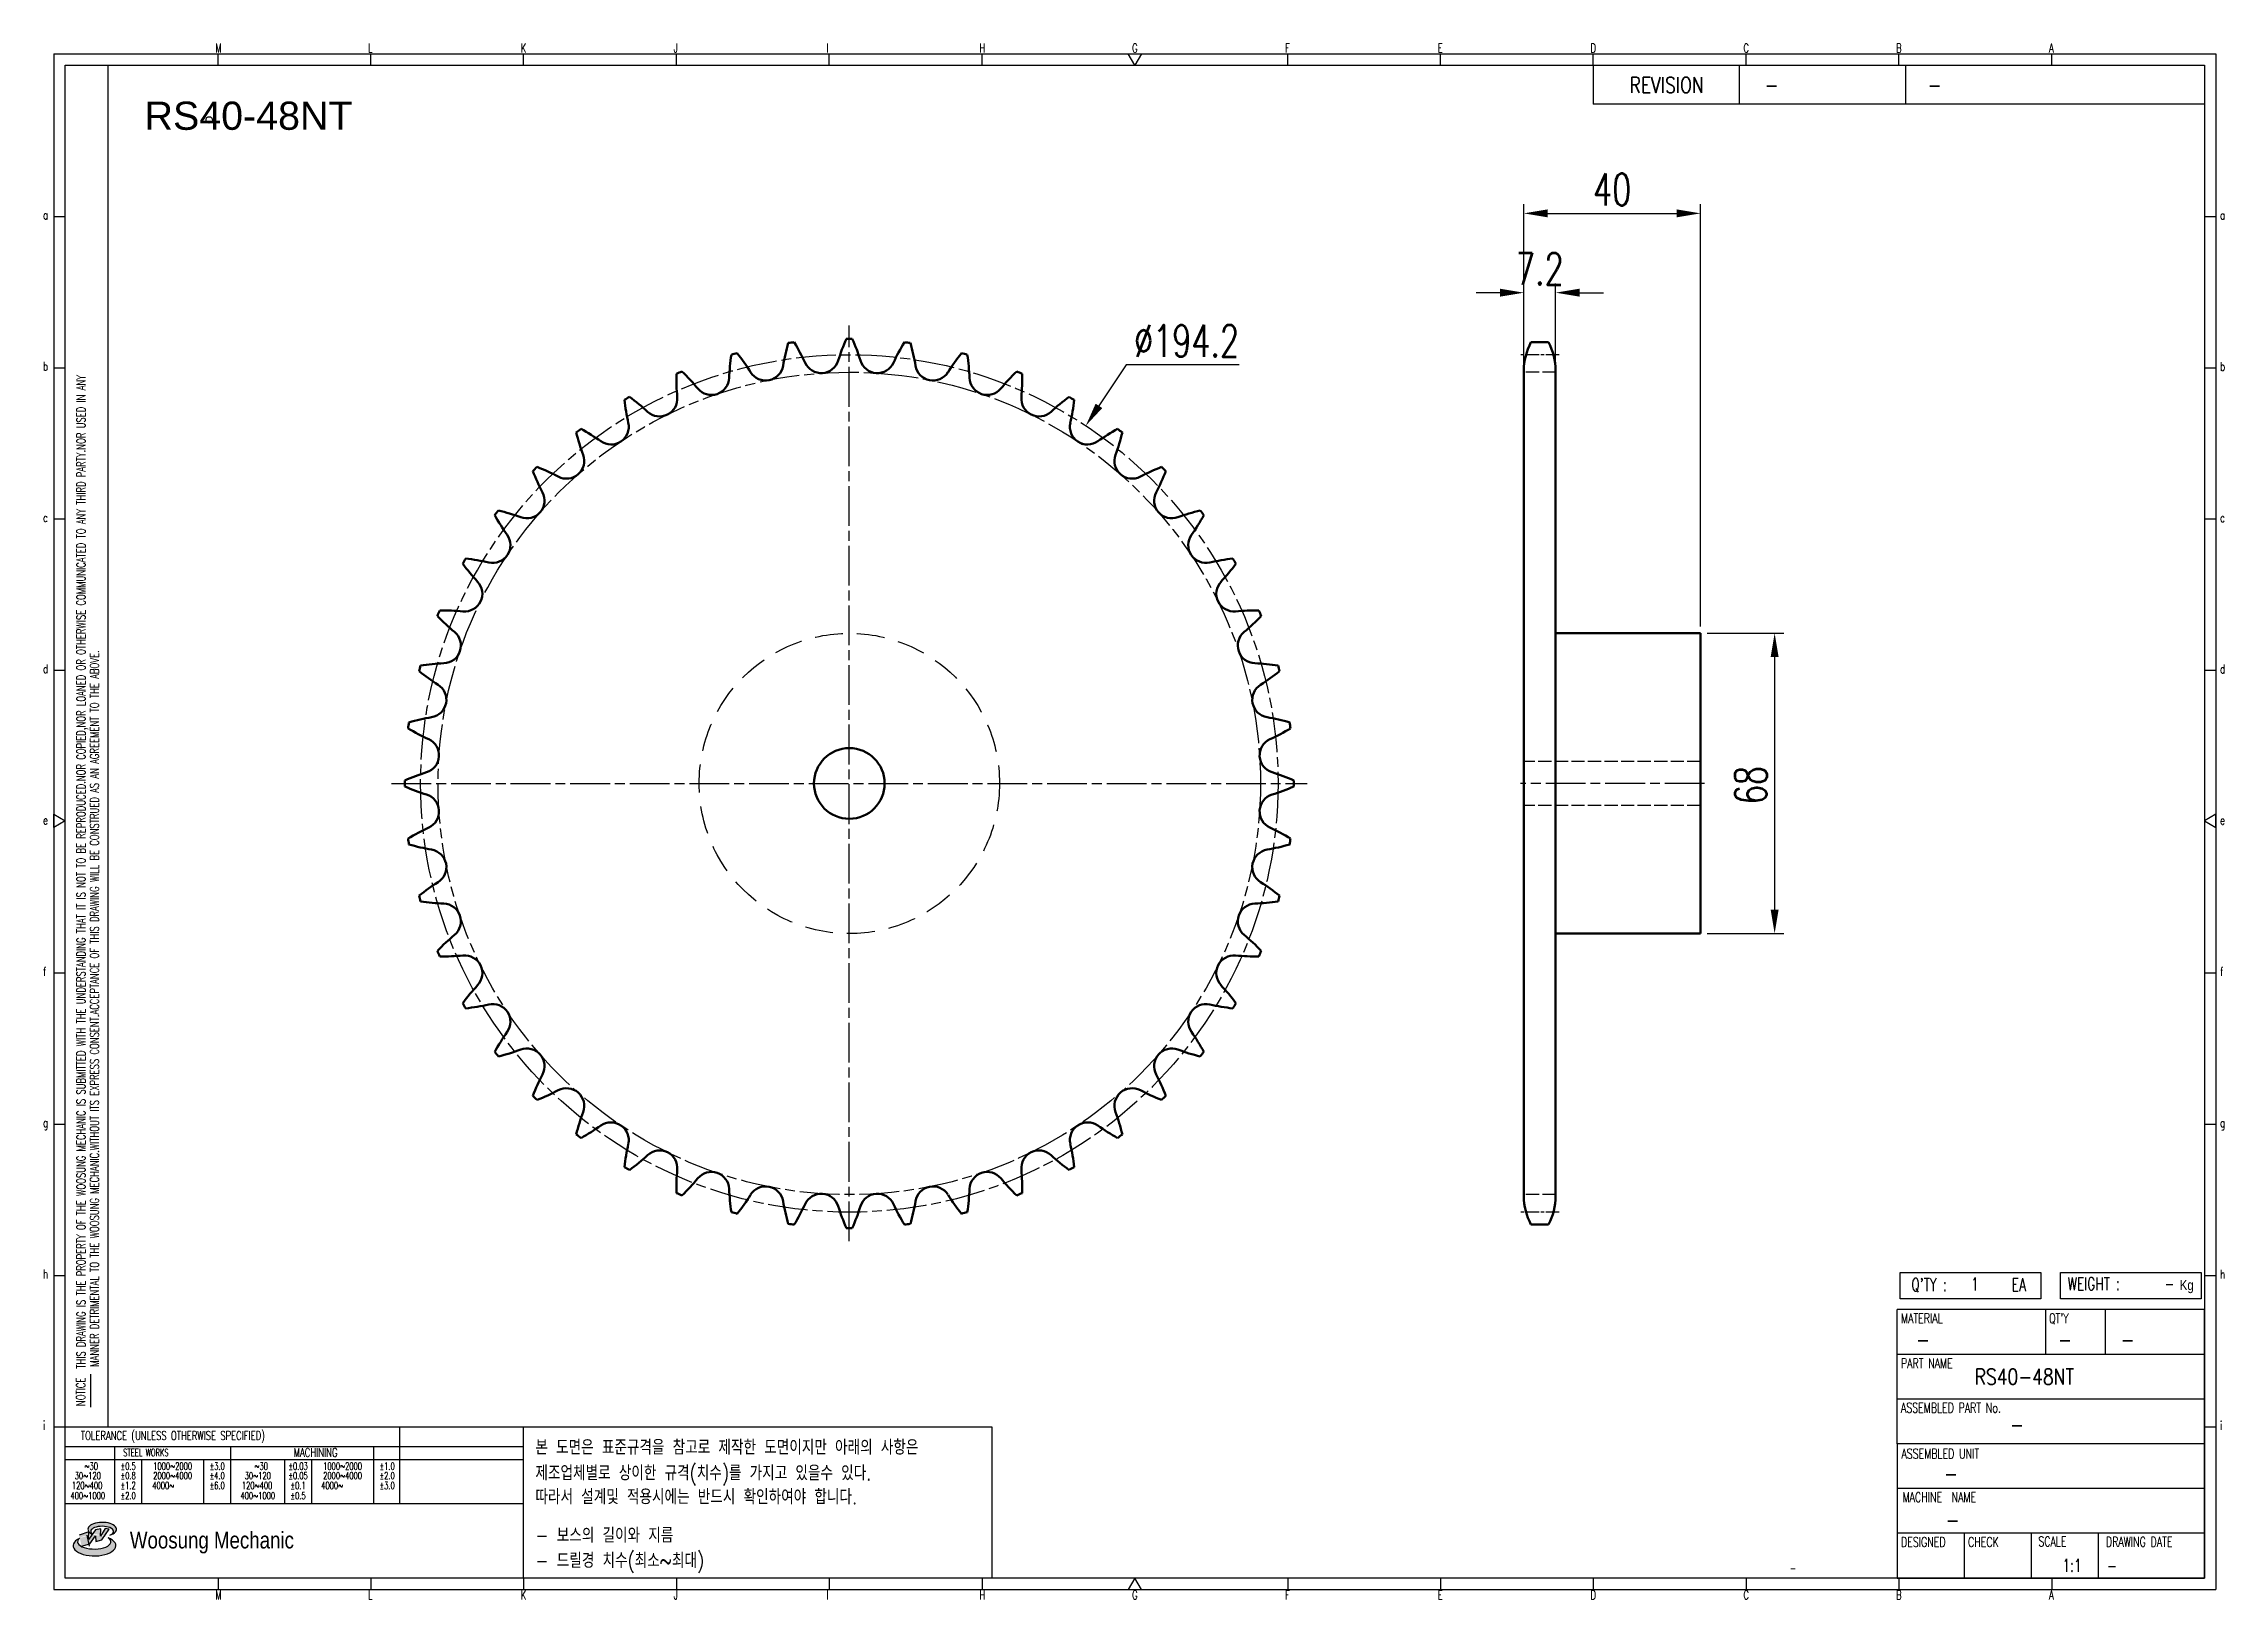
# Model space of a CAD drawing. Header units: millimetres. Extents: x 24041 to 24534, y 29 to 382.
import ezdxf
from ezdxf.enums import TextEntityAlignment as Align

# ---------------------------------------------------------------- set-up
doc = ezdxf.new("R2010")
doc.units = ezdxf.units.MM
for name, pattern in [('AM_ISO02W050', [7.5, 6, -1.5]), ('AM_ISO02W050x2', [3.75, 3, -0.75]), ('AM_ISO08W050', [18, 12, -1.5, 3, -1.5]), ('AM_ISO08W050x2', [9, 6, -0.75, 1.5, -0.75]), ('HIDDEN', [9.525, 6.35, -3.175])]:
    doc.linetypes.add(name, pattern=pattern)
for name, color, linetype, lineweight in [('AM_0N', 7, 'Continuous', 50), ('AM_3N', 6, 'AM_ISO02W050', 25), ('AM_7N', 4, 'AM_ISO08W050', 25)]:
    doc.layers.add(name, color=color, linetype=linetype, lineweight=lineweight)
for name, color, linetype in [('HL', 2, 'HIDDEN'), ('S-DIM', 7, 'Continuous'), ('TITLE', 7, 'Continuous'), ('도면레이아웃', 7, 'Continuous')]:
    doc.layers.add(name, color=color, linetype=linetype)
doc.styles.add('HAN', font='ROMANS.shx', dxfattribs={"width": 0.7, "bigfont": 'whgtxt.shx'})
doc.styles.add('HKD_ST2', font='romans.shx', dxfattribs={"width": 0.7, "height": 4, "bigfont": '@extfont2.shx'})
doc.styles.add('HSG', font='SIMPLEX.shx', dxfattribs={"width": 0.7, "bigfont": 'HSG.shx'})
doc.styles.add('ROMANS', font='romans.shx', dxfattribs={"width": 0.7, "bigfont": 'whgtxt.shx'})
doc.styles.add('SLDTEXTSTYLE4', font='arial.ttf', dxfattribs={"width": 0.8})
doc.styles.get("Standard").update_dxf_attribs({"font": 'arial.ttf'})
doc.dimstyles.new('APP16', dxfattribs={"dimscale": 3, "dimtxt": 2.4, "dimasz": 1.8, "dimexe": 0.7, "dimexo": 0.5, "dimgap": 0.6, "dimtad": 1, "dimtoh": 1, "dimdec": 1, "dimrnd": 0.01, "dimzin": 9, "dimdsep": 46, "dimtxsty": 'HSG', "dimcen": 0, "dimclrd": 1, "dimclre": 1, "dimclrt": 256, "dimazin": 2, "dimtp": 1, "dimtm": 1, "dimtfac": 0.5, "dimtdec": 1, "dimtofl": 0, "dimtmove": 0, "dimatfit": 3, "dimfxl": 0, "dimtvp": 1, "dimtolj": 2, "dimlwd": -1, "dimlwe": -1, "dimarcsym": 0})

# ---------------------------------------------------------------- blocks, each defined once
blk = doc.blocks.new('SUYWSHJH')
at = {"layer": '도면레이아웃'}
h = blk.add_hatch(color=10, dxfattribs=at)
h.paths.add_polyline_path([(1.544, 35.177), (1.554, 34.966), (1.779, 35.034), (2.054, 35.422), (1.908, 35.446), (1.728, 35.167), (1.741, 35.439), (1.547, 35.405), (1.292, 35.041), (1.295, 35.33), (0.943, 35.208), (1.03, 34.8), (1.336, 34.885)])
edge = h.paths.add_edge_path()
edge.add_ellipse((1.795, 35.421), major_axis=(-0.53, 0), ratio=0.487785, start_angle=122.36065, end_angle=403.39574)
edge.add_line((1.411, 35.244), (1.419, 35.261))
edge.add_ellipse((1.798, 35.344), major_axis=(-0.423, 0), ratio=0.444396, start_angle=131.58977, end_angle=386.19408, ccw=False)
edge = h.paths.add_edge_path()
edge.add_ellipse((1.512, 34.815), major_axis=(-0.793, 0), ratio=0.480113, start_angle=314.67633, end_angle=590.85213)
edge.add_ellipse((1.501, 34.958), major_axis=(-0.62, 0), ratio=0.43311, start_angle=331.7024, end_angle=574.42495, ccw=False)
for p, q in [((0, 90.118), (80.15, 90.118)), ((0, 90.118), (0, 33.191)), ((6.089, 89.693), (6.089, 90.118)), ((11.753, 89.693), (11.753, 90.118)), ((17.418, 89.693), (17.418, 90.118)), ((23.082, 89.693), (23.082, 90.118)), ((28.746, 89.693), (28.746, 90.118)), ((34.411, 89.693), (34.411, 90.118)), ((45.739, 89.693), (45.739, 90.118)), ((51.404, 89.693), (51.404, 90.118)), ((57.068, 89.693), (57.068, 90.118)), ((62.732, 89.693), (62.732, 90.118)), ((68.397, 89.693), (68.397, 90.118)), ((74.061, 89.693), (74.061, 90.118)), ((80.15, 90.118), (80.15, 33.191)), ((0, 84.085), (0.425, 84.085)), ((79.725, 84.085), (80.15, 84.085)), ((0, 78.478), (0.425, 78.478)), ((79.725, 78.478), (80.15, 78.478)), ((0, 72.87), (0.425, 72.87)), ((79.725, 72.87), (80.15, 72.87)), ((0, 67.262), (0.425, 67.262)), ((79.725, 67.262), (80.15, 67.262)), ((0, 56.047), (0.425, 56.047)), ((79.725, 56.047), (80.15, 56.047)), ((0, 50.439), (0.425, 50.439)), ((79.725, 50.439), (80.15, 50.439)), ((0, 44.832), (0.425, 44.832)), ((79.725, 44.832), (80.15, 44.832)), ((1.377, 39.947), (1.377, 41.174)), ((0, 39.224), (0.425, 39.224)), ((79.725, 39.224), (80.15, 39.224)), ((0, 33.191), (80.15, 33.191)), ((6.089, 33.616), (6.089, 33.191)), ((11.753, 33.616), (11.753, 33.191)), ((17.418, 33.616), (17.418, 33.191)), ((23.082, 33.616), (23.082, 33.191)), ((28.746, 33.616), (28.746, 33.191)), ((34.411, 33.616), (34.411, 33.191)), ((45.739, 33.616), (45.739, 33.191)), ((51.404, 33.616), (51.404, 33.191)), ((57.068, 33.616), (57.068, 33.191)), ((62.732, 33.616), (62.732, 33.191)), ((68.397, 33.616), (68.397, 33.191)), ((74.061, 33.616), (74.061, 33.191))]:
    blk.add_line(p, q)
at = {"color": 2}
for p, q in [((2.017, 39.224), (2.017, 89.693)), ((0.425, 39.224), (17.418, 39.224)), ((12.816, 39.224), (12.816, 36.382)), ((17.418, 33.616), (17.418, 39.224)), ((0.425, 38.487), (17.418, 38.487)), ((0.425, 38.012), (17.418, 38.012)), ((2.257, 38.487), (2.257, 36.382)), ((3.257, 38.012), (3.257, 36.382)), ((5.557, 38.012), (5.557, 36.382)), ((6.557, 38.5), (6.557, 36.382)), ((8.557, 38.012), (8.557, 36.382)), ((9.557, 38.026), (9.557, 36.382)), ((11.857, 38.487), (11.857, 36.382)), ((0.425, 36.382), (17.418, 36.382))]:
    blk.add_line(p, q, dxfattribs=at)
at = {"color": 6, "ltscale": 0.5}
for p, q in [((57.068, 89.693), (57.068, 88.246)), ((62.47, 89.693), (62.47, 88.246)), ((68.635, 89.693), (68.635, 88.246)), ((79.725, 88.246), (57.068, 88.246)), ((68.336, 38.59), (68.336, 43.563)), ((79.725, 43.563), (68.336, 43.563)), ((73.827, 43.563), (73.827, 41.905)), ((76.037, 43.563), (76.037, 41.905)), ((79.725, 38.59), (79.725, 43.563)), ((79.725, 41.905), (68.336, 41.905)), ((79.725, 40.248), (68.336, 40.248)), ((68.336, 38.59), (68.336, 33.616)), ((79.725, 38.59), (68.336, 38.59)), ((79.725, 33.616), (79.725, 38.59)), ((79.725, 36.932), (68.336, 36.932)), ((79.725, 35.274), (68.336, 35.274)), ((70.822, 33.616), (70.822, 35.274)), ((73.309, 33.616), (73.309, 35.274)), ((75.796, 33.616), (75.796, 35.274)), ((68.336, 33.616), (79.725, 33.616))]:
    blk.add_line(p, q, dxfattribs=at)
for points in [[(40.075, 89.693), (39.83, 90.118), (40.32, 90.118)], [(0.425, 89.693), (79.725, 89.693), (79.725, 33.616), (0.425, 33.616)], [(0.425, 61.679), (0, 61.433), (0, 61.924)], [(79.725, 61.679), (80.15, 61.433), (80.15, 61.924)], [(40.075, 33.616), (39.83, 33.191), (40.32, 33.191)]]:
    blk.add_lwpolyline(points, close=True)
at = {"layer": 'TITLE', "color": 20}
for p, q in [((68.449, 43.961), (68.449, 44.936)), ((68.449, 44.936), (73.654, 44.936)), ((73.654, 44.936), (73.654, 43.961)), ((74.39, 43.961), (74.39, 44.936)), ((74.39, 44.936), (79.595, 44.936)), ((79.595, 44.936), (79.595, 43.961)), ((73.654, 43.961), (68.449, 43.961)), ((79.595, 43.961), (74.39, 43.961))]:
    blk.add_line(p, q, dxfattribs=at)
at = {"layer": '도면레이아웃'}
for p, q in [((1.295, 35.33), (0.943, 35.208)), ((1.03, 34.8), (1.336, 34.885)), ((1.224, 35.208), (1.311, 34.8)), ((1.224, 35.208), (1.224, 35.208)), ((1.547, 35.405), (1.292, 35.041)), ((1.292, 35.041), (1.295, 35.33)), ((1.336, 34.885), (1.544, 35.177)), ((1.419, 35.261), (1.411, 35.244)), ((1.544, 35.177), (1.554, 34.966)), ((1.741, 35.439), (1.547, 35.405)), ((1.554, 34.966), (1.779, 35.034)), ((1.908, 35.446), (1.728, 35.167)), ((1.728, 35.167), (1.741, 35.439)), ((1.779, 35.034), (2.054, 35.422)), ((2.054, 35.422), (1.908, 35.446))]:
    blk.add_line(p, q, dxfattribs=at)
for centre, major_axis, ratio, start_param, end_param in [((1.795, 35.421), (-0.53, 0), 0.487785, 2.135596, 7.040584), ((1.512, 34.815), (-0.793, 0), 0.480113, 5.492138, 10.312315), ((1.501, 34.958), (-0.62, 0), 0.43311, 5.789299, 10.025607), ((1.798, 35.344), (-0.423, 0), 0.444396, 2.296675, 6.740358)]:
    blk.add_ellipse(centre, major_axis=major_axis, ratio=ratio, start_param=start_param, end_param=end_param, dxfattribs=at)
at = {"color": 4, "style": 'HKD_ST2', "width": 0.7}
for s, p in [('M', (5.988, 90.164)), ('L', (11.652, 90.164)), ('K', (17.316, 90.164)), ('J', (22.981, 90.164)), ('I', (28.645, 90.164)), ('H', (34.309, 90.164)), ('G', (39.974, 90.164)), ('F', (45.638, 90.164)), ('E', (51.302, 90.164)), ('D', (56.967, 90.164)), ('C', (62.631, 90.164)), ('B', (68.295, 90.164)), ('A', (73.96, 90.164)), ('a', (-0.395, 83.976)), ('a', (80.305, 83.97)), ('b', (-0.395, 78.368)), ('b', (80.305, 78.362)), ('c', (-0.395, 72.76)), ('c', (80.305, 72.754)), ('d', (-0.395, 67.153)), ('d', (80.305, 67.147)), ('e', (-0.395, 61.545)), ('e', (80.305, 61.539)), ('f', (-0.395, 55.937)), ('f', (80.305, 55.931)), ('g', (-0.395, 50.33)), ('g', (80.305, 50.324)), ('h', (-0.395, 44.722)), ('h', (80.305, 44.716)), ('i', (-0.395, 39.114)), ('i', (80.305, 39.108)), ('M', (5.988, 32.824)), ('L', (11.652, 32.824)), ('K', (17.316, 32.824)), ('J', (22.981, 32.824)), ('I', (28.645, 32.824)), ('H', (34.309, 32.824)), ('G', (39.974, 32.824)), ('F', (45.638, 32.824)), ('E', (51.302, 32.824)), ('D', (56.967, 32.824)), ('C', (62.631, 32.824)), ('B', (68.295, 32.824)), ('A', (73.96, 32.824))]:
    blk.add_text(s, height=0.326, dxfattribs=at).set_placement(p)
for s, height, style, width, p in [('REVISION', 0.5806, 'HAN', 0.8, (58.415, 88.664)), ('-', 0.581, 'HAN', 0.8, (63.426, 88.664)), ('-', 0.581, 'HAN', 0.8, (69.468, 88.664)), ("Q'TY : ", 0.4746, 'HKD_ST2', 0.7, (68.857, 44.253)), ('1', 0.475, 'HKD_ST2', 0.7, (71.071, 44.275)), ('EA', 0.4746, 'HKD_ST2', 0.7, (72.578, 44.253)), ('WEIGHT : ', 0.4746, 'HKD_ST2', 0.7, (74.65, 44.286)), ('-', 0.581, 'HAN', 0.8, (69.029, 42.157)), ('-', 0.581, 'HAN', 0.8, (74.289, 42.157)), ('-', 0.581, 'HAN', 0.8, (76.623, 42.157)), ('-', 0.581, 'HAN', 0.8, (72.515, 39.013)), ('-', 0.581, 'HAN', 0.8, (70.067, 37.189)), ('-', 0.581, 'HAN', 0.8, (70.126, 35.48)), ('1:1', 0.4746, 'HKD_ST2', 0.7, (74.458, 33.848)), ('-', 0.475, 'HKD_ST2', 0.7, (76.112, 33.837))]:
    blk.add_text(s, height=height, dxfattribs=dict(style=style, width=width)).set_placement(p)
at = {"color": 6, "style": 'HKD_ST2', "width": 0.7}
for s, p in [(' THIS DRAWING IS THE PROPERTY OF THE WOOSUNG MECHANIC IS SUBMITTED WITH THE UNDERSTANDING THAT IT IS NOT TO BE REPRODUCED.NOR COPIED,NOR LOANED OR OTHERWISE COMMUNICATED TO ANY THIRD PARTY.NOR USED IN ANY', (1.173, 41.217)), ('MANNER DETRIMENTAL TO THE WOOSUNG MECHANIC.WITHOUT ITS EXPRESS CONSENT.ACCEPTANCE OF THIS DRAWING WILL BE CONSTRUED AS AN AGREEMENT TO THE ABOVE.', (1.672, 41.447))]:
    blk.add_text(s, height=0.326266, rotation=90, dxfattribs=at).set_placement(p)
at = {"style": 'HKD_ST2', "width": 0.7}
blk.add_text('-', height=0.475, dxfattribs=at).set_placement((78.613, 44.286), align=Align.RIGHT)
at = {"color": 4, "style": 'HKD_ST2', "width": 0.7}
for s, height, p in [('MATERIAL', 0.3651, (68.474, 43.425)), ("QT'Y", 0.3651, (73.965, 43.425)), ('PART NAME', 0.3651, (68.474, 41.756)), ('ASSEMBLED PART No.', 0.36511, (68.474, 40.109)), ('ASSEMBLED UNIT', 0.36511, (68.49, 38.408)), ('MACHINE  NAME', 0.36511, (68.532, 36.794)), ('DESIGNED', 0.3651, (68.474, 35.136)), ('CHECK', 0.3651, (70.961, 35.136)), ('SCALE', 0.3651, (73.566, 35.153)), ('DRAWING DATE', 0.36511, (76.071, 35.141))]:
    blk.add_text(s, height=height, dxfattribs=at).set_placement(p, align=Align.TOP_LEFT)
at = {"style": 'HKD_ST2', "width": 0.7}
blk.add_text('NOTICE', height=0.3263, rotation=90, dxfattribs=at).set_placement((1.163, 39.988))
for s, height, style, width, p in [('TOLERANCE (UNLESS OTHERWISE SPECIFIED)', 0.32627, 'HKD_ST2', 0.7, (4.417, 38.896)), ('-', 0.326, 'ROMANS', 0.65, (64.469, 33.975))]:
    blk.add_text(s, height=height, dxfattribs=dict(style=style, width=width)).set_placement(p, align=Align.MIDDLE_CENTER)
at = {"color": 4, "style": 'HKD_ST2', "width": 0.7}
for s, height, p in [('STEEL WORKS', 0.26101, (3.416, 38.268)), ('MACHINING', 0.3263, (9.707, 38.27)), ('%%P0.5', 0.261, (2.757, 37.762)), ('%%P0.8', 0.261, (2.757, 37.411)), ('%%P3.0', 0.261, (6.057, 37.762)), ('%%P4.0', 0.261, (6.057, 37.411)), ('%%P0.03', 0.261, (9.057, 37.762)), ('%%P0.05', 0.261, (9.057, 37.411)), ('%%P1.0', 0.261, (12.357, 37.762)), ('%%P2.0', 0.261, (12.357, 37.411)), ('%%P1.2', 0.261, (2.757, 37.045)), ('%%P2.0', 0.261, (2.757, 36.67)), ('%%P6.0', 0.261, (6.057, 37.045)), ('%%P0.1', 0.261, (9.057, 37.045)), ('%%P0.5', 0.261, (9.057, 36.67)), ('%%P3.0', 0.261, (12.357, 37.045))]:
    blk.add_text(s, height=height, dxfattribs=at).set_placement(p, align=Align.MIDDLE)
for s, height, p in [('30%%126120', 0.261, (1.263, 37.411)), ('%%12630', 0.261, (1.389, 37.762)), ('2000%%1264000', 0.26101, (4.407, 37.411)), ('1000%%1262000', 0.26101, (4.407, 37.762)), ('30%%126120', 0.261, (7.563, 37.411)), ('%%12630', 0.261, (7.689, 37.762)), ('2000%%1264000', 0.26101, (10.707, 37.411)), ('1000%%1262000', 0.26101, (10.707, 37.762)), ('400%%1261000', 0.26101, (1.263, 36.67)), ('120%%126400', 0.26101, (1.237, 37.045)), ('4000%%126', 0.261, (4.061, 37.045)), ('400%%1261000', 0.26101, (7.563, 36.67)), ('120%%126400', 0.26101, (7.537, 37.045)), ('4000%%126', 0.261, (10.321, 37.045))]:
    blk.add_text(s, height=height, dxfattribs=at).set_placement(p, align=Align.MIDDLE_CENTER)
at = {"color": 1, "style": 'SLDTEXTSTYLE4', "width": 0.8}
blk.add_text('Woosung Mechanic', height=0.61957, dxfattribs=at).set_placement((2.822, 34.711))
at = {"layer": 'TITLE', "width": 0.8}
blk.add_text('Kg', height=0.3789, dxfattribs=at).set_placement((78.807, 44.286))
blk = doc.blocks.new('*D4')
at = {"layer": 'Defpoints', "color": 0, "transparency": 16777216}
for p in [(24276.56, 295.17), (24169.47, 133.19)]:
    blk.add_point(p, dxfattribs=at)
at = {"layer": 'S-DIM', "color": 1, "transparency": 16777216}
for p, q in [((24285.71, 309), (24279.54, 299.67)), ((24311.27, 309), (24285.71, 309))]:
    blk.add_line(p, q, dxfattribs=at)
blk.add_solid([(24278.79, 300.17), (24280.29, 299.18), (24276.56, 295.17)], dxfattribs=at)
at = {"layer": 'S-DIM', "transparency": 16777216, "insert": (24299.39, 314.4), "char_height": 7.2, "attachment_point": 5, "style": 'HSG'}
blk.add_mtext('\\A2;∅194.2', dxfattribs=at)
blk = doc.blocks.new('*D5')
at = {"layer": 'Defpoints', "color": 0, "transparency": 16777216}
for p in [(24382.97, 325.31), (24375.77, 307.29), (24382.97, 307.29)]:
    blk.add_point(p, dxfattribs=at)
at = {"layer": 'S-DIM', "color": 1, "transparency": 16777216}
for p, q in [((24375.77, 308.79), (24375.77, 327.41)), ((24382.97, 308.79), (24382.97, 327.41)), ((24370.37, 325.31), (24364.97, 325.31)), ((24388.37, 325.31), (24393.77, 325.31))]:
    blk.add_line(p, q, dxfattribs=at)
for points in [[(24370.37, 326.21), (24370.37, 324.41), (24375.77, 325.31)], [(24388.37, 326.21), (24388.37, 324.41), (24382.97, 325.31)]]:
    blk.add_solid(points, dxfattribs=at)
at = {"layer": 'S-DIM', "transparency": 16777216, "insert": (24379.37, 330.71), "char_height": 7.2, "attachment_point": 5, "style": 'HSG'}
blk.add_mtext('\\A2;7.2', dxfattribs=at)
blk = doc.blocks.new('*D2')
at = {"layer": 'Defpoints', "color": 0, "transparency": 16777216}
for p in [(24415.77, 343.27), (24375.77, 307.29), (24415.77, 248.18)]:
    blk.add_point(p, dxfattribs=at)
at = {"layer": 'S-DIM', "color": 1, "transparency": 16777216}
for p, q in [((24375.77, 308.79), (24375.77, 345.37)), ((24381.17, 343.27), (24410.37, 343.27)), ((24415.77, 249.68), (24415.77, 345.37))]:
    blk.add_line(p, q, dxfattribs=at)
for points in [[(24381.17, 344.17), (24381.17, 342.37), (24375.77, 343.27)], [(24410.37, 344.17), (24410.37, 342.37), (24415.77, 343.27)]]:
    blk.add_solid(points, dxfattribs=at)
at = {"layer": 'S-DIM', "transparency": 16777216, "insert": (24395.77, 348.67), "char_height": 7.2, "attachment_point": 5, "style": 'HSG'}
blk.add_mtext('\\A2;40', dxfattribs=at)
blk = doc.blocks.new('*D3')
at = {"layer": 'Defpoints', "color": 0, "transparency": 16777216}
for p in [(24415.77, 248.18), (24415.77, 180.18), (24432.56, 180.18)]:
    blk.add_point(p, dxfattribs=at)
at = {"layer": 'S-DIM', "color": 1, "transparency": 16777216}
for p, q in [((24417.27, 248.18), (24434.66, 248.18)), ((24432.56, 242.78), (24432.56, 185.58)), ((24417.27, 180.18), (24434.66, 180.18))]:
    blk.add_line(p, q, dxfattribs=at)
for points in [[(24431.66, 242.78), (24433.46, 242.78), (24432.56, 248.18)], [(24431.66, 185.58), (24433.46, 185.58), (24432.56, 180.18)]]:
    blk.add_solid(points, dxfattribs=at)
at = {"layer": 'S-DIM', "transparency": 16777216, "insert": (24427.16, 213.8), "char_height": 7.2, "attachment_point": 5, "rotation": 90, "style": 'HSG'}
blk.add_mtext('\\A2;68', dxfattribs=at)

msp = doc.modelspace()

# ---------------------------------------------------------------- linework, layer by layer
at = {"color": 4}
msp.add_lwpolyline([(24149.26, 68.51), (24255.32, 68.51), (24255.32, 34.25), (24149.26, 34.25)], close=True, dxfattribs=at)
msp.add_circle((24078.07, 364.42), 0.738)
at = {"layer": 'AM_0N'}
for p, q in [((24377.38, 314.07), (24381.35, 314.07)), ((24375.77, 307.67), (24375.77, 120.69)), ((24382.97, 307.67), (24382.97, 120.69)), ((24382.97, 248.18), (24415.77, 248.18)), ((24415.77, 248.18), (24415.77, 180.18)), ((24382.97, 180.18), (24415.77, 180.18)), ((24377.38, 114.29), (24381.35, 114.29))]:
    msp.add_line(p, q, dxfattribs=at)
msp.add_circle((24223.01, 214.18), 8, dxfattribs=at)
for centre, radius, start, end in [((24243.47, 304.18), 47.7, 171.4615, 177.8125), ((24223.01, 214.18), 100.69, 104.6141, 105.3859), ((24160.3, 281.89), 47.7, 32.1875, 38.5385), ((24255.04, 300.74), 47.7, 163.9615, 170.3125), ((24223.01, 214.18), 100.69, 97.1141, 97.8859), ((24169.67, 289.5), 47.7, 24.6875, 31.0385), ((24266.07, 295.82), 47.7, 156.4615, 162.8125), ((24223.01, 214.18), 100.69, 89.6141, 90.3859), ((24179.96, 295.82), 47.7, 17.1875, 23.5385), ((24276.35, 289.5), 47.7, 148.9615, 155.3125), ((24223.01, 214.18), 100.69, 82.1141, 82.8859), ((24190.99, 300.74), 47.7, 9.6875, 16.0385), ((24285.73, 281.89), 47.7, 141.4615, 147.8125), ((24223.01, 214.18), 100.69, 74.6141, 75.3859), ((24202.56, 304.18), 47.7, 2.1875, 8.5385), ((24389.27, 307.67), 13.5, 151.7009, 180), ((24369.47, 307.67), 13.5, 0, 28.2991), ((24223.01, 214.18), 100.69, 112.1141, 112.8859), ((24231.55, 306.08), 47.7, 178.9615, 185.3125), ((24152, 273.13), 47.7, 39.6875, 46.0385), ((24204.06, 309.44), 4.01, 212.1875, 350.3125), ((24216.66, 311.1), 4.01, 204.6875, 342.8125), ((24229.37, 311.1), 4.01, 197.1875, 335.3125), ((24241.96, 309.44), 4.01, 189.6875, 327.8125), ((24294.03, 273.13), 47.7, 133.9615, 140.3125), ((24223.01, 214.18), 100.69, 67.1141, 67.8859), ((24214.48, 306.08), 47.7, 354.6875, 1.0385), ((24223.01, 214.18), 100.69, 119.6141, 120.3859), ((24144.91, 263.36), 47.7, 47.1875, 53.5385), ((24180.05, 301.29), 4.01, 227.1875, 5.3125), ((24191.79, 306.15), 4.01, 219.6875, 357.8125), ((24254.24, 306.15), 4.01, 182.1875, 320.3125), ((24265.97, 301.29), 4.01, 174.6875, 312.8125), ((24301.12, 263.36), 47.7, 126.4615, 132.8125), ((24223.01, 214.18), 100.69, 59.6141, 60.3859), ((24219.48, 306.41), 47.7, 186.4615, 192.8125), ((24226.55, 306.41), 47.7, 347.1875, 353.5385), ((24223.01, 214.18), 100.69, 127.1141, 127.8859), ((24207.47, 305.16), 47.7, 193.9615, 200.3125), ((24139.16, 252.74), 47.7, 54.6875, 61.0385), ((24169.05, 294.94), 4.01, 234.6875, 12.8125), ((24276.98, 294.94), 4.01, 167.1875, 305.3125), ((24306.87, 252.74), 47.7, 118.9615, 125.3125), ((24238.56, 305.16), 47.7, 339.6875, 346.0385), ((24223.01, 214.18), 100.69, 52.1141, 52.8859), ((24158.97, 287.21), 4.01, 242.1875, 20.3125), ((24287.06, 287.21), 4.01, 159.6875, 297.8125), ((24223.01, 214.18), 100.69, 134.6141, 135.3859), ((24195.73, 302.35), 47.7, 201.4615, 207.8125), ((24134.84, 241.46), 47.7, 62.1875, 68.5385), ((24311.19, 241.46), 47.7, 111.4615, 117.8125), ((24250.3, 302.35), 47.7, 332.1875, 338.5385), ((24223.01, 214.18), 100.69, 44.6141, 45.3859), ((24149.99, 278.22), 4.01, 249.6875, 27.8125), ((24296.04, 278.22), 4.01, 152.1875, 290.3125), ((24223.01, 214.18), 100.69, 142.1141, 142.8859), ((24184.45, 298.03), 47.7, 208.9615, 215.3125), ((24132.04, 229.72), 47.7, 69.6875, 76.0385), ((24313.99, 229.72), 47.7, 103.9615, 110.3125), ((24261.57, 298.03), 47.7, 324.6875, 331.0385), ((24223.01, 214.18), 100.69, 37.1141, 37.8859), ((24142.25, 268.14), 4.01, 257.1875, 35.3125), ((24303.77, 268.14), 4.01, 144.6875, 282.8125), ((24223.01, 214.18), 100.69, 149.6141, 150.3859), ((24173.84, 292.28), 47.7, 216.4615, 222.8125), ((24130.78, 217.71), 47.7, 77.1875, 83.5385), ((24315.24, 217.71), 47.7, 96.4615, 102.8125), ((24272.19, 292.28), 47.7, 317.1875, 323.5385), ((24223.01, 214.18), 100.69, 29.6141, 30.3859), ((24135.9, 257.14), 4.01, 264.6875, 42.8125), ((24310.13, 257.14), 4.01, 137.1875, 275.3125), ((24223.01, 214.18), 100.69, 157.1141, 157.8859), ((24164.06, 285.2), 47.7, 223.9615, 230.3125), ((24131.11, 205.65), 47.7, 84.6875, 91.0385), ((24314.92, 205.65), 47.7, 88.9615, 95.3125), ((24281.96, 285.2), 47.7, 309.6875, 316.0385), ((24223.01, 214.18), 100.69, 22.1141, 22.8859), ((24131.04, 245.4), 4.01, 272.1875, 50.3125), ((24314.99, 245.4), 4.01, 129.6875, 267.8125), ((24223.01, 214.18), 100.69, 164.6141, 165.3859), ((24155.3, 276.9), 47.7, 231.4615, 237.8125), ((24133.01, 193.72), 47.7, 92.1875, 98.5385), ((24313.02, 193.72), 47.7, 81.4615, 87.8125), ((24290.73, 276.9), 47.7, 302.1875, 308.5385), ((24223.01, 214.18), 100.69, 14.6141, 15.3859), ((24127.75, 233.13), 4.01, 279.6875, 57.8125), ((24318.28, 233.13), 4.01, 122.1875, 260.3125), ((24223.01, 214.18), 100.69, 172.1141, 172.8859), ((24136.45, 182.15), 47.7, 99.6875, 106.0385), ((24309.58, 182.15), 47.7, 73.9615, 80.3125), ((24223.01, 214.18), 100.69, 7.1141, 7.8859), ((24147.69, 267.52), 47.7, 238.9615, 245.3125), ((24126.09, 220.53), 4.01, 287.1875, 65.3125), ((24319.94, 220.53), 4.01, 114.6875, 252.8125), ((24298.34, 267.52), 47.7, 294.6875, 301.0385), ((24141.37, 171.13), 47.7, 107.1875, 113.5385), ((24223.01, 214.18), 100.69, 179.6141, 180.3859), ((24141.37, 257.23), 47.7, 246.4615, 252.8125), ((24304.65, 171.13), 47.7, 66.4615, 72.8125), ((24304.65, 257.23), 47.7, 287.1875, 293.5385), ((24223.01, 214.18), 100.69, 359.6141, 0.3859), ((24126.09, 207.83), 4.01, 294.6875, 72.8125), ((24319.94, 207.83), 4.01, 107.1875, 245.3125), ((24147.69, 160.84), 47.7, 114.6875, 121.0385), ((24298.34, 160.84), 47.7, 58.9615, 65.3125), ((24223.01, 214.18), 100.69, 187.1141, 187.8859), ((24136.45, 246.21), 47.7, 253.9615, 260.3125), ((24127.75, 195.23), 4.01, 302.1875, 80.3125), ((24318.28, 195.23), 4.01, 99.6875, 237.8125), ((24309.58, 246.21), 47.7, 279.6875, 286.0385), ((24223.01, 214.18), 100.69, 352.1141, 352.8859), ((24155.3, 151.46), 47.7, 122.1875, 128.5385), ((24223.01, 214.18), 100.69, 194.6141, 195.3859), ((24290.73, 151.46), 47.7, 51.4615, 57.8125), ((24223.01, 214.18), 100.69, 344.6141, 345.3859), ((24133.01, 234.64), 47.7, 261.4615, 267.8125), ((24131.04, 182.96), 4.01, 309.6875, 87.8125), ((24314.99, 182.96), 4.01, 92.1875, 230.3125), ((24313.02, 234.64), 47.7, 272.1875, 278.5385), ((24164.06, 143.16), 47.7, 129.6875, 136.0385), ((24281.96, 143.16), 47.7, 43.9615, 50.3125), ((24223.01, 214.18), 100.69, 202.1141, 202.8859), ((24131.11, 222.71), 47.7, 268.9615, 275.3125), ((24135.9, 171.22), 4.01, 317.1875, 95.3125), ((24310.13, 171.22), 4.01, 84.6875, 222.8125), ((24314.92, 222.71), 47.7, 264.6875, 271.0385), ((24223.01, 214.18), 100.69, 337.1141, 337.8859), ((24173.84, 136.07), 47.7, 137.1875, 143.5385), ((24272.19, 136.07), 47.7, 36.4615, 42.8125), ((24223.01, 214.18), 100.69, 209.6141, 210.3859), ((24130.78, 210.64), 47.7, 276.4615, 282.8125), ((24142.25, 160.22), 4.01, 324.6875, 102.8125), ((24303.77, 160.22), 4.01, 77.1875, 215.3125), ((24315.24, 210.64), 47.7, 257.1875, 263.5385), ((24223.01, 214.18), 100.69, 329.6141, 330.3859), ((24184.45, 130.32), 47.7, 144.6875, 151.0385), ((24223.01, 214.18), 100.69, 217.1141, 217.8859), ((24132.04, 198.64), 47.7, 283.9615, 290.3125), ((24149.99, 150.14), 4.01, 332.1875, 110.3125), ((24296.04, 150.14), 4.01, 69.6875, 207.8125), ((24313.99, 198.64), 47.7, 249.6875, 256.0385), ((24261.57, 130.32), 47.7, 28.9615, 35.3125), ((24223.01, 214.18), 100.69, 322.1141, 322.8859), ((24195.73, 126.01), 47.7, 152.1875, 158.5385), ((24250.3, 126.01), 47.7, 21.4615, 27.8125), ((24223.01, 214.18), 100.69, 224.6141, 225.3859), ((24134.84, 186.89), 47.7, 291.4615, 297.8125), ((24158.97, 141.15), 4.01, 339.6875, 117.8125), ((24287.06, 141.15), 4.01, 62.1875, 200.3125), ((24311.19, 186.89), 47.7, 242.1875, 248.5385), ((24223.01, 214.18), 100.69, 314.6141, 315.3859), ((24207.47, 123.2), 47.7, 159.6875, 166.0385), ((24238.56, 123.2), 47.7, 13.9615, 20.3125), ((24223.01, 214.18), 100.69, 232.1141, 232.8859), ((24139.16, 175.62), 47.7, 298.9615, 305.3125), ((24169.05, 133.42), 4.01, 347.1875, 125.3125), ((24276.98, 133.42), 4.01, 54.6875, 192.8125), ((24306.87, 175.62), 47.7, 234.6875, 241.0385), ((24223.01, 214.18), 100.69, 307.1141, 307.8859), ((24219.48, 121.95), 47.7, 167.1875, 173.5385), ((24144.91, 165), 47.7, 306.4615, 312.8125), ((24180.05, 127.07), 4.01, 354.6875, 132.8125), ((24265.97, 127.07), 4.01, 47.1875, 185.3125), ((24301.12, 165), 47.7, 227.1875, 233.5385), ((24226.55, 121.95), 47.7, 6.4615, 12.8125), ((24223.01, 214.18), 100.69, 239.6141, 240.3859), ((24231.55, 122.28), 47.7, 174.6875, 181.0385), ((24152, 155.23), 47.7, 313.9615, 320.3125), ((24191.79, 122.2), 4.01, 2.1875, 140.3125), ((24254.24, 122.2), 4.01, 39.6875, 177.8125), ((24294.03, 155.23), 47.7, 219.6875, 226.0385), ((24214.48, 122.28), 47.7, 358.9615, 5.3125), ((24223.01, 214.18), 100.69, 299.6141, 300.3859), ((24223.01, 214.18), 100.69, 247.1141, 247.8859), ((24243.47, 124.18), 47.7, 182.1875, 188.5385), ((24160.3, 146.46), 47.7, 321.4615, 327.8125), ((24204.06, 118.92), 4.01, 9.6875, 147.8125), ((24255.04, 127.62), 47.7, 189.6875, 196.0385), ((24169.67, 138.86), 47.7, 328.9615, 335.3125), ((24216.66, 117.26), 4.01, 17.1875, 155.3125), ((24229.37, 117.26), 4.01, 24.6875, 162.8125), ((24276.35, 138.86), 47.7, 204.6875, 211.0385), ((24190.99, 127.62), 47.7, 343.9615, 350.3125), ((24241.96, 118.92), 4.01, 32.1875, 170.3125), ((24285.73, 146.46), 47.7, 212.1875, 218.5385), ((24202.56, 124.18), 47.7, 351.4615, 357.8125), ((24223.01, 214.18), 100.69, 292.1141, 292.8859), ((24389.27, 120.69), 13.5, 180, 208.2991), ((24369.47, 120.69), 13.5, 331.7009, 0), ((24223.01, 214.18), 100.69, 254.6141, 255.3859), ((24223.01, 214.18), 100.69, 262.1141, 262.8859), ((24266.07, 132.54), 47.7, 197.1875, 203.5385), ((24179.96, 132.54), 47.7, 336.4615, 342.8125), ((24223.01, 214.18), 100.69, 277.1141, 277.8859), ((24223.01, 214.18), 100.69, 284.6141, 285.3859), ((24223.01, 214.18), 100.69, 269.6141, 270.3859)]:
    msp.add_arc(centre, radius, start, end, dxfattribs=at)
at = {"layer": 'AM_3N', "linetype": 'AM_ISO02W050x2'}
for p, q in [((24382.97, 307.29), (24375.77, 307.29)), ((24382.97, 121.06), (24375.77, 121.06))]:
    msp.add_line(p, q, dxfattribs=at)
at = {"layer": 'AM_3N', "color": 2, "linetype": 'AM_ISO02W050x2'}
for p, q in [((24415.77, 219.18), (24375.77, 219.18)), ((24415.77, 209.18), (24375.77, 209.18))]:
    msp.add_line(p, q, dxfattribs=at)
at = {"layer": 'AM_7N', "linetype": 'AM_ISO08W050x2', "ltscale": 1.5}
for p, q in [((24223.01, 110.49), (24223.01, 317.87)), ((24119.32, 214.18), (24326.71, 214.18)), ((24416.71, 214.18), (24375, 214.18))]:
    msp.add_line(p, q, dxfattribs=at)
at = {"layer": 'AM_7N', "linetype": 'AM_ISO08W050x2', "ltscale": 0.5}
for p, q in [((24383.73, 311.27), (24375, 311.27)), ((24383.73, 117.09), (24375, 117.09))]:
    msp.add_line(p, q, dxfattribs=at)
at = {"layer": 'AM_7N', "linetype": 'AM_ISO08W050x2', "ltscale": 1.5}
for radius in [97.09, 93.12]:
    msp.add_circle((24223.01, 214.18), radius, dxfattribs=at)
at = {"layer": 'HL'}
msp.add_circle((24223.01, 214.18), 34, dxfattribs=at)

# ---------------------------------------------------------------- block references
at = {"xscale": 6.109253479889545, "yscale": 6.109253479889545, "zscale": 6.109253479889545}
msp.add_blockref('SUYWSHJH', (24042.85, -171.12), dxfattribs=at)

# ---------------------------------------------------------------- texts
at = {"color": 2}
msp.add_text('RS40-48NT', height=6.383, dxfattribs=at).set_placement((24063.42, 362.19))
at = {"style": 'HAN', "width": 0.8}
msp.add_text('RS40-48NT', height=3.547, dxfattribs=at).set_placement((24477.87, 78.05))
at = {"color": 4, "style": 'HAN', "width": 0.8}
for s, p in [('본 도면은 표준규격을 참고로 제작한 도면이지만 아래의 사항은', (24151.92, 62.17)), ('제조업체별로 상이한 규격(치수)를 가지고 있을수 있다.', (24151.92, 56.35)), ('따라서 설계및 적용시에는 반드시 확인하여야 합니다.', (24151.92, 50.95)), ('- 보스의 길이와 지름', (24151.92, 42.25)), ('- 드릴경 치수(최소~최대)', (24151.92, 36.53))]:
    msp.add_text(s, height=3.3562, dxfattribs=at).set_placement(p)

# ---------------------------------------------------------------- dimensions: what is measured, and where the dimension line sits
at = {"layer": 'S-DIM'}
dim = msp.add_linear_dim(base=(24415.77, 343.27), p1=(24375.77, 307.29), p2=(24415.77, 248.18), dimstyle='APP16', dxfattribs=at)
dim.commit()
dim.dimension.update_dxf_attribs({"geometry": '*D2', "text_midpoint": (24395.77, 348.67)})
dim = msp.add_linear_dim(base=(24382.97, 325.31), p1=(24375.77, 307.29), p2=(24382.97, 307.29), dimstyle='APP16', dxfattribs=at)
dim.commit()
dim.dimension.update_dxf_attribs({"geometry": '*D5', "text_midpoint": (24379.37, 325.31), "dimtype": 128})
dim = msp.add_diameter_dim_2p(p1=(24169.47, 133.19), p2=(24276.56, 295.17), dimstyle='APP16', dxfattribs=at)
dim.commit()
dim.dimension.update_dxf_attribs({"geometry": '*D4', "text_midpoint": (24299.39, 309), "dimtype": 131})
dim = msp.add_linear_dim(base=(24432.56, 180.18), p1=(24415.77, 248.18), p2=(24415.77, 180.18), angle=90, dimstyle='APP16', dxfattribs=at)
dim.commit()
dim.dimension.update_dxf_attribs({"geometry": '*D3', "text_midpoint": (24432.56, 213.8), "dimtype": 128})

doc.saveas('drawing.dxf')
